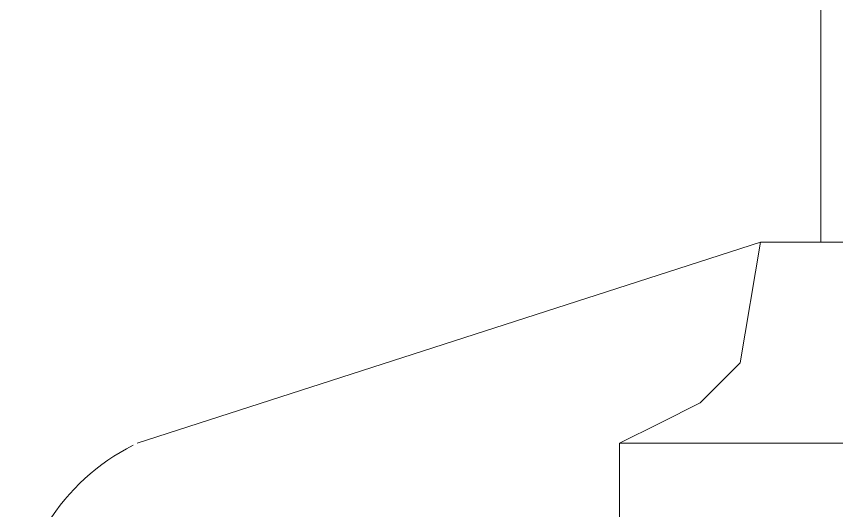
# Model space of a CAD drawing. Header units: millimetres. Extents: x 596 to 768, y 309 to 423.
# Drawn here: x 690.81977 to 690.85567, y 404.11631 to 404.13795 of the extents above; entities that cross this region are included whole.
import ezdxf

# ---------------------------------------------------------------- set-up
doc = ezdxf.new("R2010")
doc.units = ezdxf.units.MM
doc.layers.add('1- 3', color=3, linetype='Continuous')

# ---------------------------------------------------------------- blocks, each defined once
blk = doc.blocks.new('CTOBOM')
at = {"color": 0, "lineweight": 20}
for points in [[(8.975357, -0.363405), (8.980638, -0.361644), (8.982398, -0.359884), (8.983278, -0.359004), (8.984158, -0.356364), (8.984158, -0.48838)], [(8.975357, -0.482219), (8.975357, -0.363405)], [(8.975357, -0.479579), (8.772932, -0.479579)], [(8.975357, -0.482219), (8.975357, -0.479579)], [(8.984158, -0.479579), (8.984158, -0.48838)], [(8.984158, -0.48838), (8.983278, -0.48662), (8.982398, -0.48486), (8.980638, -0.4831), (8.975357, -0.482219)], [(8.984158, -0.509503), (8.975357, -0.482219)], [(8.984158, -0.48838), (8.983278, -0.48662), (8.982398, -0.48486), (8.980638, -0.4831), (8.975357, -0.482219)], [(8.984158, -0.509503), (8.975357, -0.482219)], [(9.019363, -0.482219), (9.014962, -0.4831), (9.013202, -0.48486), (9.012322, -0.48662), (9.010562, -0.48838), (8.984158, -0.48838)], [(9.019363, -0.482219), (9.014962, -0.4831), (9.013202, -0.48486), (9.012322, -0.48662), (9.010562, -0.48838), (8.984158, -0.48838)]]:
    blk.add_lwpolyline(points, dxfattribs=at)
blk.add_open_spline([(8.98425, -0.509668), (8.985814, -0.512803), (8.989016, -0.514783), (8.99252, -0.514783)], degree=3, dxfattribs=at)
blk.add_open_spline([(8.98425, -0.509668), (8.985814, -0.512803), (8.989016, -0.514783), (8.99252, -0.514783)], degree=3, dxfattribs=at)
blk.add_open_spline([(8.98425, -0.509668), (8.985814, -0.512803), (8.989016, -0.514783), (8.99252, -0.514783)], degree=3, dxfattribs=at)
blk.add_open_spline([(8.98425, -0.509668), (8.985814, -0.512803), (8.989016, -0.514783), (8.99252, -0.514783)], degree=3, dxfattribs=at)

msp = doc.modelspace()

# ---------------------------------------------------------------- block references
at = {"layer": '1- 3', "rotation": 270}
msp.add_blockref('CTOBOM', (691.334551, 413.103426), dxfattribs=at)

doc.saveas('drawing.dxf')
